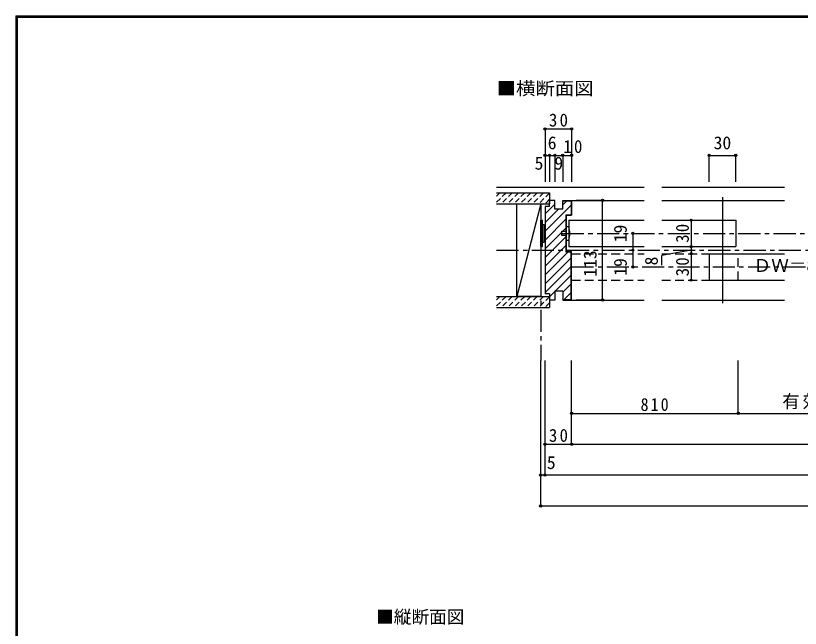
# Model space of a CAD drawing. Units: millimetres at full size, sheet at 1:5; some dimension numbers follow another scale. Extents: x -973 to 977, y -701 to 696.
# Drawn here: x -973 to -84, y 1 to 696 of the extents above; entities that cross this region are included whole.
import ezdxf
from ezdxf.enums import TextEntityAlignment as Align

# ---------------------------------------------------------------- set-up
doc = ezdxf.new("R2010")
doc.units = ezdxf.units.MM
doc.header["$LTSCALE"] = 5
doc.header["$PDMODE"] = 32
doc.header["$PDSIZE"] = 2.5
for name, pattern in [('CHAIN1', [8, 5, -1, 1, -1]), ('DASHED1', [1.8, 1.2, -0.6]), ('DASHED2', [3, 2, -1])]:
    doc.linetypes.add(name, pattern=pattern)
for name, color, linetype in [('0-0_補助線', 4, 'CHAIN1'), ('0-1_通り芯', 4, 'CHAIN1'), ('0-2_柱', 7, 'Continuous'), ('0-3_仕上', 2, 'Continuous'), ('0-4_枠', 3, 'Continuous'), ('0-6_扉', 6, 'Continuous'), ('0-7_金物', 7, 'Continuous'), ('0-A_文字', 7, 'Continuous'), ('0-B_寸法', 7, 'Continuous'), ('0-C_ﾊｯﾁ', 4, 'Continuous'), ('F-1_通り芯', 6, 'Continuous')]:
    doc.layers.add(name, color=color, linetype=linetype)
doc.styles.add('ＭＳ ゴシック', font='')
doc.styles.get('ＭＳ ゴシック').set_extended_font_data('MS Gothic')

msp = doc.modelspace()

# ---------------------------------------------------------------- linework, layer by layer
at = {"layer": '0-0_補助線'}
msp.add_line((-378.347, 482.5), (-378.347, 305), dxfattribs=at)
at = {"layer": '0-1_通り芯'}
for p, q in [((-354.347, 449), (357.667, 449)), ((-428.347, 430), (431.622, 430)), ((-343.347, 411), (346.667, 411))]:
    msp.add_line(p, q, dxfattribs=at)
at = {"layer": '0-2_柱'}
for p, q in [((-405.347, 482.5), (-378.347, 482.5)), ((-405.347, 377.5), (-405.347, 482.5)), ((-378.347, 482.5), (-405.347, 377.5)), ((-378.347, 482.5), (-378.347, 377.5)), ((-378.347, 377.5), (-405.347, 377.5))]:
    msp.add_line(p, q, dxfattribs=at)
at = {"layer": '0-3_仕上'}
for p, q in [((-428.347, 501.5), (-261.097, 501.5)), ((-241.097, 501.5), (-102.097, 501.5)), ((-428.347, 495), (-368.347, 495)), ((-368.347, 495), (-368.347, 482.5)), ((-428.347, 482.5), (-368.347, 482.5)), ((-428.347, 377.5), (-368.347, 377.5)), ((-368.347, 377.5), (-368.347, 365)), ((-428.347, 365), (-368.347, 365))]:
    msp.add_line(p, q, dxfattribs=at)
at = {"layer": '0-4_枠'}
for p, q in [((-368.347, 479.5), (-368.347, 486.5)), ((-362.347, 486.5), (-368.347, 486.5)), ((-362.347, 476.5), (-362.347, 486.5)), ((-353.347, 476.5), (-353.347, 486.5)), ((-353.347, 486.5), (-343.347, 486.5)), ((-353.347, 486), (-343.847, 486)), ((-343.847, 486), (-343.847, 470)), ((-343.347, 486.5), (-343.347, 469.5)), ((-368.347, 479.5), (-373.347, 479.5)), ((-373.347, 479.5), (-373.347, 380.5)), ((-353.347, 476.5), (-362.347, 476.5)), ((-349.847, 470), (-343.847, 470)), ((-349.847, 470), (-349.847, 428)), ((-349.347, 469.5), (-343.347, 469.5)), ((-349.347, 469.5), (-349.347, 428.5)), ((-349.847, 428), (-343.847, 428)), ((-349.347, 428.5), (-343.347, 428.5)), ((-343.847, 374), (-343.847, 428)), ((-343.347, 373.5), (-343.347, 428.5)), ((-362.347, 383.5), (-362.347, 373.5)), ((-353.347, 383.5), (-362.347, 383.5)), ((-353.347, 383.5), (-353.347, 373.5)), ((-368.347, 380.5), (-373.347, 380.5)), ((-368.347, 380.5), (-368.347, 373.5)), ((-362.347, 373.5), (-368.347, 373.5)), ((-353.347, 374), (-343.847, 374)), ((-353.347, 373.5), (-343.347, 373.5))]:
    msp.add_line(p, q, dxfattribs=at)
at = {"layer": '0-4_枠', "color": 4}
for p, q in [((-349.347, 486.5), (-261.097, 486.5)), ((-241.097, 486.5), (-102.097, 486.5)), ((-343.347, 373.5), (-261.097, 373.5)), ((-241.097, 373.5), (-102.097, 373.5))]:
    msp.add_line(p, q, dxfattribs=at)
at = {"layer": '0-6_扉', "color": 3}
msp.add_line((-172.343, 490), (-172.343, 370), dxfattribs=at)
at = {"layer": '0-6_扉'}
for p, q in [((-346.347, 464), (-346.347, 434)), ((-346.347, 464), (-261.097, 464)), ((-241.097, 464), (-157.343, 464)), ((-157.343, 464), (-157.343, 434)), ((-346.347, 434), (-261.097, 434)), ((-241.097, 434), (-157.343, 434)), ((-187.343, 426), (-187.343, 396)), ((-187.343, 426), (-102.097, 426)), ((-187.343, 396), (-102.097, 396))]:
    msp.add_line(p, q, dxfattribs=at)
at = {"layer": '0-6_扉', "color": 2, "linetype": 'DASHED2'}
for p, q in [((-343.347, 396), (-343.347, 426)), ((-343.347, 426), (-261.097, 426)), ((-241.097, 426), (-154.343, 426)), ((-154.343, 396), (-154.343, 426)), ((-343.347, 396), (-261.097, 396)), ((-241.097, 396), (-154.343, 396))]:
    msp.add_line(p, q, dxfattribs=at)
at = {"layer": '0-7_金物'}
for p, q in [((-378.347, 464.068), (-376.347, 464.068)), ((-378.347, 434.068), (-378.347, 464.068)), ((-376.347, 434.068), (-376.347, 464.068)), ((-376.347, 459.068), (-374.347, 459.068)), ((-374.347, 439.068), (-374.347, 459.068)), ((-374.347, 458.068), (-373.34, 458.068)), ((-354.347, 446.5), (-354.347, 451.5)), ((-354.347, 451.5), (-349.347, 451.5)), ((-349.347, 446.5), (-354.347, 446.5)), ((-376.347, 439.068), (-374.347, 439.068)), ((-374.347, 440.068), (-373.34, 440.068)), ((-349.347, 441.5), (-346.347, 441.5)), ((-378.347, 434.068), (-376.347, 434.068))]:
    msp.add_line(p, q, dxfattribs=at)
msp.add_lwpolyline([(-346.347, 456.5), (-349.347, 456.5), (-349.347, 441.5)], dxfattribs=at)
msp.add_arc((-373.972, 449), 28.625, 344.81071, 15.18929, dxfattribs=at)
at = {"layer": '0-B_寸法', "color": 4}
for p, q in [((-373.347, 567.5), (-373.347, 507.5)), ((-373.347, 567.5), (-343.347, 567.5)), ((-343.347, 567.5), (-343.347, 507.5)), ((-373.347, 537.5), (-343.347, 537.5)), ((-368.347, 537.5), (-368.347, 507.5)), ((-362.347, 537.5), (-362.347, 507.5)), ((-353.347, 537.5), (-353.347, 507.5)), ((-187.343, 537.5), (-157.343, 537.5)), ((-187.343, 507.5), (-187.343, 537.5)), ((-157.343, 507.5), (-157.343, 537.5)), ((-308.164, 486.5), (-338.228, 486.5)), ((-308.164, 373.5), (-308.164, 485.5)), ((-207.749, 464), (-207.749, 434)), ((-273.85, 449), (-273.85, 430)), ((-273.85, 430), (-273.85, 411)), ((-207.749, 430), (-241.204, 423.953)), ((-207.749, 434), (-207.749, 396)), ((-241.204, 412.909), (-241.204, 423.953)), ((-308.164, 373.5), (-338.228, 373.5)), ((-378.347, 140), (-378.347, 305)), ((-373.347, 175), (-373.347, 305)), ((-343.347, 210), (-343.347, 305)), ((-154.343, 245), (-154.343, 305)), ((-343.347, 245), (-154.343, 245)), ((-154.343, 245), (157.664, 245)), ((-373.347, 210), (-343.347, 210)), ((-343.347, 210), (346.667, 210)), ((-373.347, 175), (-378.347, 175)), ((376.667, 175), (-373.347, 175)), ((-378.347, 140), (381.653, 140))]:
    msp.add_line(p, q, dxfattribs=at)
at = {"layer": '0-B_寸法'}
for p in [(-373.347, 567.5), (-343.347, 567.5), (-373.347, 537.5), (-368.347, 537.5), (-362.347, 537.5), (-353.347, 537.5), (-343.347, 537.5), (-187.343, 537.5), (-157.343, 537.5), (-308.164, 486.5), (-207.749, 464), (-273.85, 449), (-273.85, 430), (-207.749, 434), (-207.749, 434), (-207.749, 426), (-273.85, 411), (-207.749, 396), (-308.164, 373.5), (-343.347, 245), (-154.343, 245), (-373.347, 210), (-343.347, 210), (-378.347, 175), (-373.347, 175), (-378.347, 140)]:
    msp.add_point(p, dxfattribs=at)
at = {"layer": '0-C_ﾊｯﾁ', "linetype": 'DASHED1'}
for p, q in [((-424.698, 495), (-428.347, 491.351)), ((-417.626, 495), (-428.347, 484.279)), ((-410.555, 495), (-423.055, 482.5)), ((-403.484, 495), (-415.984, 482.5)), ((-396.413, 495), (-408.913, 482.5)), ((-389.342, 495), (-401.842, 482.5)), ((-382.271, 495), (-394.771, 482.5)), ((-375.2, 495), (-387.7, 482.5)), ((-368.347, 494.782), (-380.629, 482.5)), ((-368.347, 487.711), (-373.558, 482.5)), ((-424.698, 377.5), (-428.347, 373.851)), ((-417.626, 377.5), (-428.347, 366.779)), ((-410.555, 377.5), (-423.055, 365)), ((-403.484, 377.5), (-415.984, 365)), ((-396.413, 377.5), (-408.913, 365)), ((-389.342, 377.5), (-401.842, 365)), ((-382.271, 377.5), (-394.771, 365)), ((-375.2, 377.5), (-387.7, 365)), ((-368.347, 377.282), (-380.629, 365)), ((-368.347, 370.211), (-373.558, 365))]:
    msp.add_line(p, q, dxfattribs=at)
at = {"layer": '0-C_ﾊｯﾁ'}
for p, q in [((-373.347, 471.184), (-362.347, 482.184)), ((-373.347, 451.385), (-343.847, 480.885)), ((-368.347, 486.084), (-367.931, 486.5)), ((-353.347, 481.285), (-348.632, 486)), ((-373.347, 461.285), (-358.132, 476.5)), ((-373.347, 441.486), (-349.847, 464.986)), ((-344.833, 470), (-343.847, 470.986)), ((-373.347, 431.586), (-349.847, 455.086)), ((-373.347, 421.687), (-349.847, 445.187)), ((-373.347, 411.787), (-349.847, 435.287)), ((-373.347, 401.888), (-347.235, 428)), ((-373.347, 391.988), (-343.847, 421.488)), ((-373.347, 382.089), (-343.847, 411.589)), ((-362.036, 383.5), (-343.847, 401.689)), ((-353.347, 382.29), (-343.847, 391.79)), ((-368.347, 377.189), (-362.347, 383.189)), ((-351.737, 374), (-343.847, 381.89))]:
    msp.add_line(p, q, dxfattribs=at)
at = {"layer": 'F-1_通り芯'}
for p, q in [((-973.347, 695.833), (-973.347, -700.833)), ((-973.347, 695.833), (976.653, 695.833)), ((-973.347, 695), (976.653, 695)), ((-973.347, 694.167), (976.653, 694.167)), ((-972.514, 695.833), (-972.514, -700.833)), ((-971.68, 695.833), (-971.68, -700.833))]:
    msp.add_line(p, q, dxfattribs=at)

# ---------------------------------------------------------------- texts
at = {"layer": '0-A_文字', "style": 'ＭＳ ゴシック', "width": 1.1}
msp.add_text('■横断面図', height=14.66, dxfattribs=at).set_placement((-428.347, 601.667), align=Align.BOTTOM_LEFT)
at = {"layer": '0-A_文字', "style": 'ＭＳ ゴシック'}
msp.add_text('■縦断面図', height=14.66, dxfattribs=at).set_placement((-564.847, 2.5), align=Align.BOTTOM_LEFT)
at = {"layer": '0-B_寸法', "style": 'ＭＳ ゴシック'}
for s, p in [('6', (-370.347, 540)), ('30', (-182.343, 540)), ('5', (-385.23, 516.882)), ('9', (-362.847, 516.882)), ('ＤＷ＝810', (-137.097, 401)), ('5', (-371.347, 177.5))]:
    msp.add_text(s, height=14.66, dxfattribs=at).set_placement(p, align=Align.BOTTOM_LEFT)
for s, p in [('19', (-276.35, 439)), ('113', (-310.664, 399.883)), ('19', (-276.35, 401)), ('8', (-241.204, 412.741))]:
    msp.add_text(s, height=14.66, rotation=90, dxfattribs=at).set_placement(p, align=Align.BOTTOM_LEFT)
at = {"layer": '0-B_寸法', "char_height": 14.66, "attachment_point": 7, "style": 'ＭＳ ゴシック'}
for s, insert in [('\\T1.27;\\W0.95;30', (-368.972, 570)), ('\\T1.27;\\W0.95;10', (-352.612, 540)), ('\\T1.16;有効開口寸法＝1,554', (-104.59, 247.5)), ('\\T1.27;\\W0.9;810', (-265.095, 247.5)), ('\\T1.27;\\W0.95;30', (-368.972, 212.5))]:
    msp.add_mtext(s, dxfattribs=dict(at, insert=insert))
at = {"layer": '0-B_寸法', "char_height": 14.66, "attachment_point": 7, "rotation": 90, "style": 'ＭＳ ゴシック'}
for insert in [(-210.249, 438.375), (-210.249, 400.375)]:
    msp.add_mtext('\\T1.27;\\W0.95;30', dxfattribs=dict(at, insert=insert))

doc.saveas('drawing.dxf')
